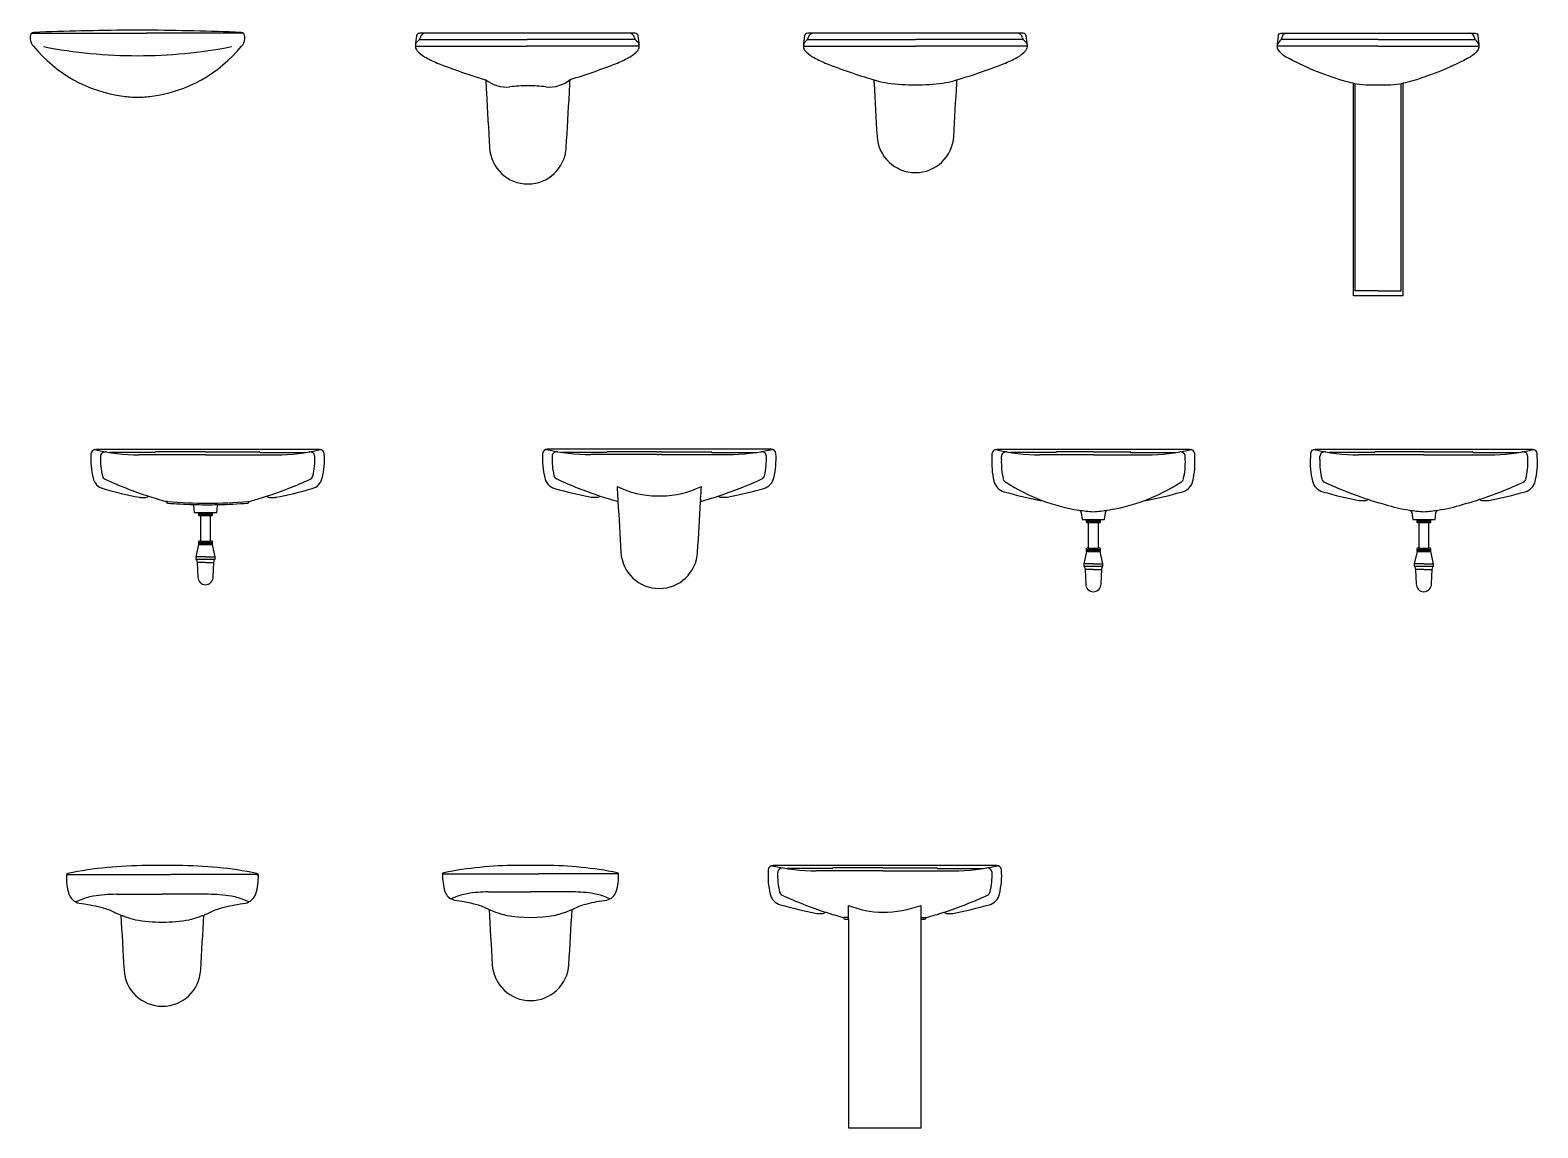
# Model space of a CAD drawing. Header units: millimetres. Extents: x 26555 to 42000, y 34815 to 42213.
# Drawn here: x 37289 to 42000, y 34845 to 38275 of the extents above; entities that cross this region are included whole.
import ezdxf

# ---------------------------------------------------------------- set-up
doc = ezdxf.new("R2010")
doc.units = ezdxf.units.MM
doc.layers.add('cad-block.com', color=250, linetype='Continuous')

# ---------------------------------------------------------------- blocks, each defined once
blk = doc.blocks.new('washbasin 54_front_cad-block.com')
at = {"color": 0}
for p, q in [((-330.5, 820), (-28, 820)), ((-28, 820), (28, 820)), ((330.5, 820), (28, 820))]:
    blk.add_line(p, q, dxfattribs=at)
blk.add_lwpolyline([(323.6, 822.9, 0.006336), (28, 829.8), (-28, 829.8, 0.006336), (-323.6, 822.9, 0.406392), (-335, 809.4), (-335, 802.4, 0.231304), (-324.7, 779.6, 0.191977), (-45.1, 623.5, 0.026202), (0, 620, 0.026202), (45.1, 623.5, 0.191977), (324.7, 779.6, 0.231304), (335, 802.4), (335, 809.4, 0.406392)], format="xyb", close=True, dxfattribs=at)
for centre, start, end in [((-2.4, 2263.2), 258.9132, 270.0896), ((2.4, 2263.2), 269.9104, 281.0868)]:
    blk.add_arc(centre, 1513.2, start, end, dxfattribs=at)
blk = doc.blocks.new('washbasin 55_front_cad-block.com')
at = {"color": 0}
for p, q in [((-350, 779.5), (0, 779.5)), ((-336.9, 800.4), (0, 800.4)), ((337, 800.4), (0, 800.4)), ((350, 779.5), (0, 779.5))]:
    blk.add_line(p, q, dxfattribs=at)
for points in [[(133.8, 675.6, 0.019624), (282, 727, 0.024406), (321.3, 746.7, 0.086901), (345.2, 766.5, 0.21153), (349.9, 782, 0.0249), (346.4, 811.7, 0.366299), (336.6, 820), (28, 820), (-28, 820), (-336.5, 820, 0.366299), (-346.3, 811.7, 0.0249), (-349.8, 782, 0.21153), (-345.1, 766.5, 0.086901), (-321.2, 746.7, 0.024406), (-282, 727, 0.020336), (-128.2, 674)], [(-127.9, 634.6, 0.000719), (-118, 462.3, 0.397586), (1.8, 349.1, 0.397586), (121.6, 462.3, 0.000719), (131.5, 634.6)]]:
    blk.add_lwpolyline(points, format="xyb", dxfattribs=at)
for centre, radius, start, end in [((-349.5, 808.6), 15, 303.8863, 350.003), ((-318, 803), 17, 90, 170.003), ((318, 803), 17, 9.997, 90), ((349.6, 808.6), 15, 189.997, 236.1137), ((-330, 779.5), 20, 123.8863, 172.8306), ((330, 779.5), 20, 7.1694, 56.1137), ((-65.9, 752.1), 100, 229.9216, 276.3738), ((59778, 3993.1), 60000, 183.169609, 183.208858), ((69.4, 752.1), 100, 263.6262, 310.0784), ((-59774.4, 3993.1), 60000, 356.791142, 356.830391), ((1.8, 155.9), 500, 90, 96.49), ((1.8, 155.9), 500, 83.51, 90)]:
    blk.add_arc(centre, radius, start, end, dxfattribs=at)
blk = doc.blocks.new('washbasin 56_front_cad-block.com')
at = {"color": 0}
for p, q in [((-350, 779.5), (0, 779.5)), ((-336.9, 800.4), (0, 800.4)), ((337, 800.4), (0, 800.4)), ((350, 779.5), (0, 779.5))]:
    blk.add_line(p, q, dxfattribs=at)
blk.add_lwpolyline([(-129.3, 663.5, 0.000692), (-119.8, 497.8, 0.397586), (0, 384.6, 0.397586), (119.8, 497.8, 0.000692), (129.3, 663.5, 0.000046), (130, 674.5, 0.020121), (282, 727, 0.024406), (321.3, 746.7, 0.086901), (345.2, 766.5, 0.21153), (349.9, 782, 0.0249), (346.4, 811.7, 0.366299), (336.6, 820), (28, 820), (-28, 820), (-336.5, 820, 0.366299), (-346.3, 811.7, 0.0249), (-349.8, 782, 0.21153), (-345.1, 766.5, 0.086901), (-321.2, 746.7, 0.024406), (-282, 727, 0.02011), (-130, 674.5, 0.000046)], format="xyb", close=True, dxfattribs=at)
for centre, radius, start, end in [((-349.5, 808.6), 15, 303.8863, 350.003), ((-318, 803), 17, 90, 170.003), ((318, 803), 17, 9.997, 90), ((349.6, 808.6), 15, 189.997, 236.1137), ((-330, 779.5), 20, 123.8863, 172.8306), ((330, 779.5), 20, 7.1694, 56.1137), ((446.7, 2589.6), 2000, 253.2435, 253.5425), ((34.9, 1302.8), 650, 256.221, 259.2881), ((0, 1401.2), 742.1, 263.3452, 276.6548), ((-34.8, 1302.8), 650, 280.7119, 283.779), ((-446.6, 2589.6), 2000, 286.4575, 286.7538)]:
    blk.add_arc(centre, radius, start, end, dxfattribs=at)
blk = doc.blocks.new('washbasin 57_front_cad-block.com')
at = {"color": 0}
for p, q in [((0, 779.5), (-315, 779.5)), ((0, 800.4), (-303.2, 800.4)), ((0, 800.4), (303.2, 800.4)), ((0, 779.5), (315, 779.5)), ((-72, 15), (-72, 663.4)), ((72, 15), (72, 663.4)), ((0, 15), (-72, 15)), ((0, 15), (72, 15))]:
    blk.add_line(p, q, dxfattribs=at)
blk.add_lwpolyline([(-28, 820), (28, 820), (302.9, 820, -0.481494), (311.7, 811.7), (314.4, 785.1, -0.072344), (315, 779.5, -0.174382), (310.7, 766.5, -0.105753), (289.1, 746.7, -0.054278), (108, 671.5, -0.024933), (77.4, 664.1), (77.4, 0), (0, 0), (-77.4, 0), (-77.4, 664.1, -0.024933), (-108, 671.5, -0.054278), (-289.1, 746.7, -0.105753), (-310.7, 766.5, -0.174382), (-315, 779.5, -0.072344), (-314.4, 785.1), (-311.7, 811.7, -0.481494), (-302.9, 820)], format="xyb", close=True, dxfattribs=at)
for centre, radius, start, end in [((-316.3, 808.2), 15.2, 307.6126, 351.6721), ((-285.4, 804.1), 16, 92.8165, 173.1753), ((285.4, 804.1), 16, 6.8247, 87.1835), ((316.3, 808.2), 15.2, 188.3279, 232.3874), ((-295.5, 780.3), 19.5, 126.2701, 165.926), ((295.5, 780.3), 19.5, 14.074, 53.7299), ((-18.6, 974.4), 315.9, 259.2652, 273.3701), ((18.6, 974.4), 315.9, 266.6299, 280.7348)]:
    blk.add_arc(centre, radius, start, end, dxfattribs=at)
blk = doc.blocks.new('washbasin 66_front_cad-block.com')
at = {"color": 0}
for p, q in [((-164.4, 810), (-305.9, 810)), ((-6.5, 803), (-214.2, 803)), ((-6.5, 812), (-162.4, 812)), ((-6.5, 812), (162.5, 812)), ((-6.5, 803), (214.2, 803)), ((164.5, 810), (306, 810)), ((-125.5, 657), (-130.1, 657)), ((-28.5, 623.1), (15.5, 623.1)), ((-28.5, 620.2), (15.5, 620.2)), ((-28.5, 616.8), (15.5, 616.8)), ((-22.5, 613.1), (9.5, 613.1)), ((125.5, 657), (130.2, 657)), ((-28.5, 529.4), (15.5, 529.4)), ((-28.5, 526), (15.5, 526)), ((-28, 523.1), (15, 523.1)), ((-22.5, 533.1), (9.5, 533.1)), ((-6.5, 484.1), (-36.5, 484.1)), ((22.3, 476.1), (-35.3, 476.1)), ((-6.5, 484.1), (23.5, 484.1)), ((-6.5, 466.1), (-30.4, 466.1)), ((-6.5, 466.1), (17.3, 466.1))]:
    blk.add_line(p, q, dxfattribs=at)
blk.add_lwpolyline([(-125.5, 652, 0.012674), (-45.9, 647.7, -0.104948), (-44.4, 643.8), (-41.5, 623.1), (-28.5, 623.1), (-28.5, 615.6, 0.414214), (-26, 613.1), (-22.5, 613.1), (-22.5, 533.1), (-26, 533.1, 0.414214), (-28.5, 530.6), (-28.5, 523.1), (-28, 523.1), (-36.5, 484.1), (-36.5, 476.1), (-35.3, 476.1, -0.357511), (-34.4, 475.3), (-32.5, 466.1), (-30.5, 421.1, 0.414214), (-6.5, 397.1, 0.414214), (17.5, 421.1), (18.6, 445.2), (19.5, 465.8, -0.038392), (19.5, 466.4), (21.3, 475.3, -0.357511), (22.3, 476.1), (23.5, 476.1), (23.5, 484.1), (15, 523.1), (15.5, 523.1), (15.5, 530.6, 0.414214), (13, 533.1), (9.5, 533.1), (9.5, 613.1), (13, 613.1, 0.414214), (15.5, 615.6), (15.5, 623.1), (28.5, 623.1), (31.4, 643.8, -0.09519), (32.6, 647.3, 0.014789), (125.5, 652, 0.380353), (128.5, 654.6, -0.303838), (130.7, 657.2, 0.010805), (184.4, 673.5, -0.002775), (188, 671.4, 0.135198), (193.2, 670), (210.9, 670, 0.047152), (212.8, 670.2, 0.022535), (326.7, 697.3, 0.270232), (358.1, 730, 0.07676), (364.4, 806, 0.393872), (349.5, 820), (21.5, 820), (-21.4, 820), (-349.4, 820, 0.393872), (-364.4, 806, 0.07676), (-358, 730, 0.270232), (-326.7, 697.3, 0.022535), (-212.7, 670.2, 0.047152), (-210.9, 670), (-193.1, 670, 0.135198), (-188, 671.4, -0.002775), (-184.4, 673.5, 0.010805), (-130.6, 657.2, -0.303838), (-128.4, 654.6, 0.380353)], format="xyb", close=True, dxfattribs=at)
for centre, radius, start, end in [((-353.5, 814.1), 5, 76.7873, 114.0122), ((-214.2, 1407.5), 604.5, 256.7873, 270), ((-319.8, 797.1), 15, 80.1816, 177.6242), ((-164.4, 811), 1, 270, 0), ((-162.4, 811), 1, 90, 180), ((162.5, 811), 1, 0, 90), ((164.5, 811), 1, 180, 270), ((214.2, 1407.5), 604.5, 270, 283.2127), ((319.9, 797.1), 15, 2.3758, 99.8184), ((353.5, 814.1), 5, 65.9878, 103.2127), ((-115, 788.6), 220, 177.6243, 193.5501), ((115, 788.6), 220, 346.4499, 2.3757), ((-314.3, 740.5), 15, 193.5501, 245.3792), ((221.1, 1908.7), 1300, 245.3792, 251.8291), ((-221, 1908.7), 1300, 288.1709, 294.6208), ((314.3, 740.5), 15, 294.6208, 346.4499), ((0, 2225), 1573, 265.4243, 274.5757), ((0, 2220), 1573, 268.3288, 271.1867)]:
    blk.add_arc(centre, radius, start, end, dxfattribs=at)
blk = doc.blocks.new('washbasin 67_front_cad-block.com')
at = {"color": 0}
for p, q in [((-164.4, 810), (-305.9, 810)), ((-6.5, 803), (-214.2, 803)), ((-6.5, 812), (-162.4, 812)), ((-6.5, 812), (0, 812)), ((-6.5, 803), (0, 803)), ((6.5, 812), (0, 812)), ((6.5, 803), (0, 803)), ((6.5, 812), (162.4, 812)), ((6.5, 803), (214.2, 803)), ((164.4, 810), (305.9, 810))]:
    blk.add_line(p, q, dxfattribs=at)
blk.add_lwpolyline([(0, 820), (-21.4, 820), (-349.4, 820, 0.393872), (-364.4, 806, 0.07676), (-358, 730, 0.270232), (-326.7, 697.3, 0.022535), (-212.7, 670.2, 0.047152), (-210.9, 670), (-193.1, 670, 0.135198), (-188, 671.4, -0.002775), (-184.4, 673.5, 0.011135), (-129, 656.7, 0.000663), (-119.8, 497.8, 0.397586), (0, 384.6, 0.397586), (119.8, 497.8, 0.000663), (129, 656.7, 0.011135), (184.4, 673.5, -0.002775), (188, 671.4, 0.135198), (193.1, 670), (210.9, 670, 0.047152), (212.7, 670.2, 0.022535), (326.7, 697.3, 0.270232), (358, 730, 0.07676), (364.4, 806, 0.393872), (349.4, 820), (21.4, 820)], format="xyb", close=True, dxfattribs=at)
for points in [[(-129.3, 663.5, 0.000028), (-129, 656.7, 0.397586)], [(129.3, 663.5, -0.000028), (129, 656.7, -0.397586)]]:
    blk.add_lwpolyline(points, format="xyb", dxfattribs=at)
for centre, radius, start, end in [((-353.5, 814.1), 5, 76.7873, 114.0122), ((-214.2, 1407.5), 604.5, 256.7873, 270), ((-319.8, 797.1), 15, 80.1816, 177.6242), ((-164.4, 811), 1, 270, 0), ((-162.4, 811), 1, 90, 180), ((162.4, 811), 1, 0, 90), ((164.4, 811), 1, 180, 270), ((214.2, 1407.5), 604.5, 270, 283.2127), ((319.8, 797.1), 15, 2.3758, 99.8184), ((353.5, 814.1), 5, 65.9878, 103.2127), ((-115, 788.6), 220, 177.6243, 193.5501), ((115, 788.6), 220, 346.4499, 2.3757), ((-314.3, 740.5), 15, 193.5501, 245.3792), ((221.1, 1908.7), 1300, 245.3792, 251.8291), ((-221.1, 1908.7), 1300, 288.1709, 294.6208), ((314.3, 740.5), 15, 294.6208, 346.4499), ((-6.4, 954.5), 280.5, 243.4983, 269.9783), ((59776.2, 4028.6), 60000, 183.176926, 183.215149), ((-6.5, 1024), 350, 270, 271.0683), ((6.5, 1024), 350, 268.9317, 270), ((6.4, 954.5), 280.5, 270.0217, 296.5017), ((-59776.2, 4028.6), 60000, 356.784851, 356.823074)]:
    blk.add_arc(centre, radius, start, end, dxfattribs=at)
blk = doc.blocks.new('washbasin 68_front_cad-block.com')
at = {"color": 0}
for p, q in [((-116.9, 810), (-258.4, 810)), ((0, 803), (-166.7, 803)), ((0, 812), (-114.9, 812)), ((0, 812), (114.9, 812)), ((0, 803), (166.7, 803)), ((116.9, 810), (258.4, 810)), ((-287.3, 788), (-287.3, 797.7)), ((287.3, 788), (287.3, 797.7)), ((-21.9, 601.2), (22.1, 601.2)), ((-21.9, 598.3), (22.1, 598.3)), ((-21.9, 594.9), (22.1, 594.9)), ((-15.9, 591.2), (16.1, 591.2)), ((-21.9, 507.4), (22.1, 507.4)), ((-21.9, 504), (22.1, 504)), ((-21.4, 501.2), (21.6, 501.2)), ((-15.9, 511.2), (16.1, 511.2)), ((0.1, 462.2), (-29.9, 462.2)), ((28.9, 454.2), (-28.7, 454.2)), ((0.1, 444.2), (-23.8, 444.2)), ((0.1, 462.2), (30.1, 462.2)), ((0.1, 444.2), (23.9, 444.2))]:
    blk.add_line(p, q, dxfattribs=at)
blk.add_lwpolyline([(-28, 820), (-301.9, 820, 0.393872), (-316.9, 806), (-316.9, 796.3, 0.07676), (-310.5, 720.3, 0.270232), (-279.2, 687.6, 0.022535), (-165.2, 660.5, 0.047152), (-163.4, 660.3), (-160.7, 660.3, 0.051979), (-45.1, 630.1, -0.298809), (-37.8, 621.8), (-34.9, 601.2), (-21.9, 601.2), (-21.9, 593.7, 0.414214), (-19.4, 591.2), (-15.9, 591.2), (-15.9, 511.2), (-19.4, 511.2, 0.414214), (-21.9, 508.7), (-21.9, 501.2), (-21.4, 501.2), (-29.9, 462.2), (-29.9, 454.2), (-28.7, 454.2, -0.357511), (-27.8, 453.3), (-25.9, 444.2), (-23.9, 399.2, 0.414214), (0.1, 375.2, 0.414214), (24.1, 399.2), (25.2, 423.3), (26.1, 443.8, -0.038392), (26.1, 444.5), (27.9, 453.3, -0.357511), (28.9, 454.2), (30.1, 454.2), (30.1, 462.2), (21.6, 501.2), (22.1, 501.2), (22.1, 508.7, 0.414214), (19.6, 511.2), (16.1, 511.2), (16.1, 591.2), (19.6, 591.2, 0.414214), (22.1, 593.7), (22.1, 601.2), (35.1, 601.2), (38, 621.8, -0.304417), (45.4, 630.1, 0.051828), (160.7, 660.3), (163.4, 660.3, 0.047152), (165.2, 660.5, 0.022535), (279.2, 687.6, 0.270232), (310.5, 720.3, 0.07676), (316.9, 796.3), (316.9, 806, 0.393872), (301.9, 820), (28, 820), (28, 820)], format="xyb", close=True, dxfattribs=at)
for centre, radius, start, end in [((-306, 814.1), 5, 76.7873, 114.0122), ((-166.7, 1407.5), 604.5, 256.7873, 270), ((-272.3, 797.1), 15, 80.1816, 177.6242), ((-116.9, 811), 1, 270, 0), ((-114.9, 811), 1, 90, 180), ((114.9, 811), 1, 0, 90), ((116.9, 811), 1, 180, 270), ((166.7, 1407.5), 604.5, 270, 283.2127), ((272.3, 797.1), 15, 2.3758, 99.8184), ((306, 814.1), 5, 65.9878, 103.2127), ((-67.5, 778.9), 220, 177.6243, 193.5501), ((67.5, 778.9), 220, 346.4499, 2.3757), ((-266.8, 730.8), 15, 193.5501, 245.3792), ((42, 1199.8), 576.3, 236.8633, 249.4089), ((-42, 1199.8), 576.3, 290.5911, 303.1367), ((266.8, 730.8), 15, 294.6208, 346.4499), ((42, 1199.8), 576.3, 261.311, 265.8215), ((-42, 1199.8), 576.3, 274.1785, 278.7236)]:
    blk.add_arc(centre, radius, start, end, dxfattribs=at)
blk = doc.blocks.new('washbasin 69_front_cad-block.com')
at = {"color": 0}
for p, q in [((-154.4, 810), (-295.9, 810)), ((-0.1, 803), (-204.2, 803)), ((-0.1, 812), (-152.4, 812)), ((-0.1, 812), (152.4, 812)), ((-0.1, 803), (204.1, 803)), ((154.4, 810), (295.9, 810)), ((-324.8, 788), (-324.8, 797.7)), ((324.8, 788), (324.8, 797.7)), ((-21.9, 601.2), (21.9, 601.2)), ((-21.9, 598.3), (21.9, 598.3)), ((-21.9, 594.9), (21.9, 594.9)), ((-15.9, 591.2), (15.9, 591.2)), ((-21.9, 507.4), (21.9, 507.4)), ((-21.9, 504), (21.9, 504)), ((-21.4, 501.2), (21.4, 501.2)), ((-15.9, 511.2), (15.9, 511.2)), ((-0.1, 462.2), (-29.9, 462.2)), ((28.7, 454.2), (-28.7, 454.2)), ((-0.1, 444.2), (-23.8, 444.2)), ((-0.1, 462.2), (29.9, 462.2)), ((-0.1, 444.2), (23.7, 444.2))]:
    blk.add_line(p, q, dxfattribs=at)
blk.add_lwpolyline([(-27.9, 820), (-339.4, 820, 0.393872), (-354.4, 806), (-354.4, 796.3, 0.07676), (-348, 720.3, 0.270232), (-316.7, 687.6, 0.022535), (-202.7, 660.5, 0.047152), (-200.9, 660.3), (-183.1, 660.3, 0.135198), (-178, 661.7, -0.002775), (-174.4, 663.8, 0.010805), (-120.6, 647.5, 0.036015), (-45.1, 630.1, -0.298809), (-37.8, 621.8), (-34.9, 601.2), (-21.9, 601.2), (-21.9, 593.7, 0.414214), (-19.4, 591.2), (-15.9, 591.2), (-15.9, 511.2), (-19.4, 511.2, 0.414214), (-21.9, 508.7), (-21.9, 501.2), (-21.4, 501.2), (-29.9, 462.2), (-29.9, 454.2), (-28.7, 454.2, -0.357511), (-27.8, 453.3), (-25.9, 444.2), (-23.9, 399.2, 0.415943), (-0.1, 375.2, 0.414214), (23.9, 399.2), (25, 423.3), (25.9, 443.8, -0.038392), (25.9, 444.5), (27.7, 453.3, -0.357511), (28.7, 454.2), (29.9, 454.2), (29.9, 462.2), (21.4, 501.2), (21.9, 501.2), (21.9, 508.7, 0.414214), (19.4, 511.2), (15.9, 511.2), (15.9, 591.2), (19.4, 591.2, 0.414214), (21.9, 593.7), (21.9, 601.2), (34.9, 601.2), (37.8, 621.8, -0.298809), (45, 630.1, 0.036015), (120.6, 647.5, 0.010805), (174.3, 663.8, -0.002775), (177.9, 661.7, 0.135198), (183.1, 660.3), (200.8, 660.3, 0.047152), (202.7, 660.5, 0.022535), (316.6, 687.6, 0.270232), (348, 720.3, 0.07676), (354.3, 796.3), (354.3, 806, 0.393872), (339.4, 820), (27.9, 820)], format="xyb", close=True, dxfattribs=at)
for centre, radius, start, end in [((-343.5, 814.1), 5, 76.7873, 114.0122), ((-204.2, 1407.5), 604.5, 256.7873, 270), ((-309.8, 797.1), 15, 80.1816, 177.6242), ((-154.4, 811), 1, 270, 0), ((-152.4, 811), 1, 90, 180), ((152.4, 811), 1, 0, 90), ((154.4, 811), 1, 180, 270), ((204.1, 1407.5), 604.5, 270, 283.2127), ((309.8, 797.1), 15, 2.3758, 99.8184), ((343.4, 814.1), 5, 65.9878, 103.2127), ((-105, 778.9), 220, 177.6243, 193.5501), ((105, 778.9), 220, 346.4499, 2.3757), ((-304.3, 730.8), 15, 193.5501, 245.3792), ((231.1, 1899), 1300, 245.3792, 251.8291), ((-231.1, 1899), 1300, 288.1709, 294.6208), ((304.2, 730.8), 15, 294.6208, 346.4499), ((37.4, 1157.8), 534.1, 261.1214, 265.975), ((-37.8, 1162.5), 538.8, 274.0073, 278.8396)]:
    blk.add_arc(centre, radius, start, end, dxfattribs=at)
blk = doc.blocks.new('washbasin 78_front_cad-block.com')
at = {"color": 0}
for p, q in [((-294.2, 821.4), (-26.7, 821.4)), ((-26.7, 821.4), (26.6, 821.4)), ((294.3, 821.4), (26.6, 821.4)), ((-143.9, 759.5), (-0.1, 759.5)), ((144, 759.5), (-0.1, 759.5)), ((-84.8, 680.3), (-84.8, 680.3))]:
    blk.add_line(p, q, dxfattribs=at)
blk.add_lwpolyline([(129.7, 694.7, 0.018862), (154, 705.4, -0.054207), (192.8, 719.3, -0.025647), (259.6, 731.8, 0.272765), (292, 760.9, 0.087194), (299.9, 819.7, 0.338795), (295.4, 825, 0.048608), (48.6, 849.3, 0.003041), (26.6, 849.8), (-26.7, 849.8, 0.003041), (-48.7, 849.3, 0.048645), (-295.4, 825, 0.338795), (-299.8, 819.7, 0.087194), (-292, 760.9, 0.272765), (-259.6, 731.8, -0.025647), (-192.7, 719.3, -0.054207), (-154, 705.4, 0.018925), (-129.7, 694.7, 0.000717), (-119.8, 523, 0.397586), (0, 409.9, 0.397586), (119.8, 523, 0.000717)], format="xyb", close=True, dxfattribs=at)
blk.add_lwpolyline([(119.7, 691), (119.7, 691, 0.026414)], format="xyb", dxfattribs=at)
for centre, radius, start, end in [((-294.2, 815.7), 5.71, 90, 178.9304), ((294.3, 815.7), 5.71, 1.0696, 90), ((-144.1, 338.2), 421.3, 89.9765, 99.8227), ((144.1, 338.2), 421.3, 80.1773, 90.0235), ((-137.8, 460.9), 304.8, 113.5312, 115.7341), ((-183.5, 565.7), 190.5, 99.8227, 113.5312), ((183.5, 565.7), 190.5, 66.4688, 80.1773), ((137.9, 460.9), 304.8, 64.2659, 66.4688), ((-0.3, 1020.9), 350.9, 248.361, 250.1028), ((-0.3, 1020.9), 350.9, 250.1028, 251.5807), ((-0.3, 1020.9), 350.9, 251.5807, 256.0547), ((-0.1, 1152.3), 479.6, 259.8203, 280.1804), ((-0.1, 1022.6), 352.6, 283.9089, 288.3853), ((-0.1, 1022.6), 352.6, 283.9079, 283.9089), ((-0.1, 1022.6), 352.6, 288.3853, 289.8556), ((-0.1, 1022.6), 352.6, 289.8586, 291.5884)]:
    blk.add_arc(centre, radius, start, end, dxfattribs=at)
blk = doc.blocks.new('washbasin 79_front_cad-block.com')
at = {"color": 0}
for p, q in [((-269.7, 823.8), (-24.5, 823.8)), ((-24.5, 823.8), (24.4, 823.8)), ((269.8, 823.8), (24.4, 823.8)), ((-131.9, 767), (-0.1, 767)), ((132, 767), (-0.1, 767)), ((-77.8, 694.5), (-77.8, 694.5))]:
    blk.add_line(p, q, dxfattribs=at)
blk.add_lwpolyline([(-129.7, 712.2, 0.000717), (-119.8, 540.5, 0.397586), (0, 427.3, 0.397586), (119.8, 540.5, 0.000716), (129.7, 712.2, 0.009806), (141.2, 717.5, -0.054207), (176.7, 730.2, -0.025647), (238, 741.6, 0.272765), (267.7, 768.3, 0.087194), (274.9, 822.2, 0.338795), (270.8, 827.1, 0.048608), (44.6, 849.4, 0.003041), (24.4, 849.8), (-24.5, 849.8, 0.003041), (-44.7, 849.4, 0.048645), (-270.8, 827.1, 0.338795), (-274.8, 822.2, 0.087194), (-267.6, 768.3, 0.272765), (-238, 741.6, -0.025647), (-176.7, 730.2, -0.054207), (-141.1, 717.5, 0.008818), (-130.9, 712.7)], format="xyb", close=True, dxfattribs=at)
blk.add_lwpolyline([(109.7, 704.2), (109.7, 704.2, 0.026414)], format="xyb", dxfattribs=at)
for centre, radius, start, end in [((-269.7, 818.5), 5.24, 90, 178.9304), ((269.8, 818.5), 5.24, 1.0696, 90), ((-168.2, 589.3), 174.6, 99.8227, 113.5312), ((-132.1, 380.8), 386.2, 89.9765, 99.8227), ((132.1, 380.8), 386.2, 80.1773, 90.0235), ((168.2, 589.3), 174.6, 66.4688, 80.1773), ((-126.4, 493.3), 279.4, 113.5312, 115.7341), ((-0.2, 1006.7), 321.7, 246.2748, 248.361), ((-0.2, 1006.7), 321.7, 248.361, 250.1028), ((-0.1, 1008.2), 323.3, 289.8586, 291.5884), ((-0.1, 1008.2), 323.3, 291.5884, 293.6635), ((126.4, 493.3), 279.4, 64.2659, 66.4688), ((-0.2, 1006.7), 321.7, 250.1028, 251.5807), ((-0.2, 1006.7), 321.7, 251.5807, 256.0547), ((-0.1, 1127.1), 439.6, 259.8203, 280.1804), ((-0.1, 1008.2), 323.3, 283.9089, 288.3853), ((-0.1, 1008.2), 323.3, 283.9079, 283.9089), ((-0.1, 1008.2), 323.3, 288.3853, 289.8556)]:
    blk.add_arc(centre, radius, start, end, dxfattribs=at)
blk = doc.blocks.new('washbasin 80_front_cad-block.com')
at = {"color": 0}
for p, q in [((-157.9, 810), (-299.4, 810)), ((0, 803), (-207.7, 803)), ((0, 812), (-155.9, 812)), ((0, 812), (169, 812)), ((0, 803), (220.8, 803)), ((171, 810), (312.5, 810)), ((-106.9, 652), (-106.9, 695.2)), ((120, 652), (120, 695.2)), ((-106.9, 657), (-122, 657)), ((120, 657), (135.1, 657))]:
    blk.add_line(p, q, dxfattribs=at)
blk.add_lwpolyline([(120, 0), (120, 652), (132, 652, 0.380353), (135, 654.6, -0.303838), (137.2, 657.2, 0.010805), (190.9, 673.5, -0.002775), (194.6, 671.4, 0.135198), (199.7, 670), (217.4, 670, 0.047152), (219.3, 670.2, 0.022535), (333.2, 697.3, 0.270232), (364.6, 730, 0.07676), (371, 806, 0.393872), (356, 820), (28, 820), (-14.9, 820), (-342.9, 820, 0.393872), (-357.9, 806, 0.07676), (-351.5, 730, 0.270232), (-320.1, 697.3, 0.022535), (-206.2, 670.2, 0.047152), (-204.3, 670), (-186.6, 670, 0.135198), (-181.5, 671.4, -0.002775), (-177.8, 673.5, 0.010805), (-124.1, 657.2, -0.303838), (-121.9, 654.6, 0.380353), (-118.9, 652), (-106.9, 652), (-106.9, 0), (0, 0)], format="xyb", close=True, dxfattribs=at)
for centre, radius, start, end in [((-347, 814.1), 5, 76.7873, 114.0122), ((-207.7, 1407.5), 604.5, 256.7873, 270), ((-313.3, 797.1), 15, 80.1816, 177.6242), ((-157.9, 811), 1, 270, 0), ((-155.9, 811), 1, 90, 180), ((169, 811), 1, 0, 90), ((171, 811), 1, 180, 270), ((220.8, 1407.5), 604.5, 270, 283.2127), ((326.4, 797.1), 15, 2.3758, 99.8184), ((360.1, 814.1), 5, 65.9878, 103.2127), ((-108.5, 788.6), 220, 177.6243, 193.5501), ((121.6, 788.6), 220, 346.4499, 2.3757), ((-307.8, 740.5), 15, 193.5501, 245.3792), ((227.6, 1908.7), 1300, 245.3792, 251.8291), ((-214.5, 1908.7), 1300, 288.1709, 294.6208), ((320.9, 740.5), 15, 294.6208, 346.4499), ((0.1, 954.5), 280.5, 247.5726, 269.9783), ((0, 1024), 350, 270, 290.051)]:
    blk.add_arc(centre, radius, start, end, dxfattribs=at)

msp = doc.modelspace()

# ---------------------------------------------------------------- block references
at = {"layer": 'cad-block.com'}
for name, p in [('washbasin 54_front_cad-block.com', (37624.6, 37445.1)), ('washbasin 55_front_cad-block.com', (38842.5, 37445.1)), ('washbasin 56_front_cad-block.com', (40055, 37445.1)), ('washbasin 57_front_cad-block.com', (41500.8, 37445.1)), ('washbasin 66_front_cad-block.com', (37843.6, 36145.1)), ('washbasin 67_front_cad-block.com', (39254.7, 36145.7)), ('washbasin 68_front_cad-block.com', (40611, 36145.1)), ('washbasin 69_front_cad-block.com', (41643.7, 36145.1)), ('washbasin 78_front_cad-block.com', (37702.2, 34815.3)), ('washbasin 79_front_cad-block.com', (38852.6, 34815.3)), ('washbasin 80_front_cad-block.com', (39953, 34845.1))]:
    msp.add_blockref(name, p, dxfattribs=at)

doc.saveas('drawing.dxf')
